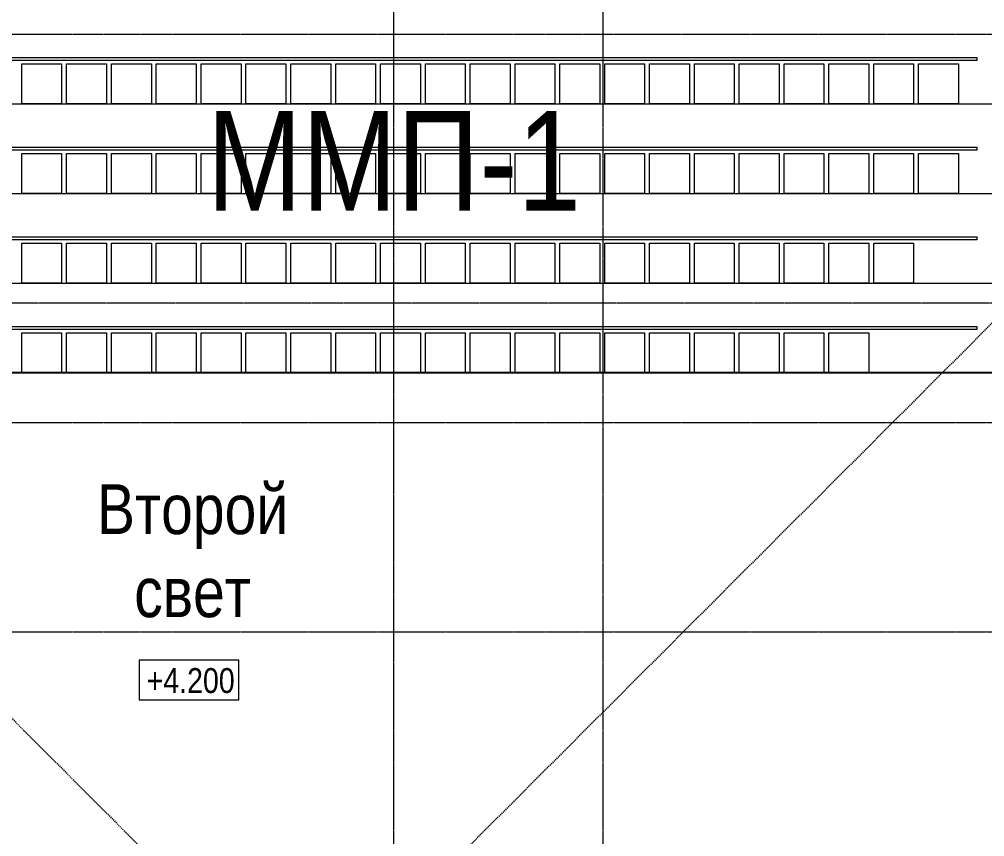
# Model space of a CAD drawing. Header units: millimetres. Extents: x -231292 to 573618, y -153144 to 564035.
# Drawn here: x -188035 to -178347, y 226040 to 234243 of the extents above; entities that cross this region are included whole.
import ezdxf
from ezdxf.enums import TextEntityAlignment as Align

# ---------------------------------------------------------------- set-up
doc = ezdxf.new("R2010")
doc.units = ezdxf.units.MM
doc.linetypes.add('CENTER2', pattern=[28.575, 19.05, -3.175, 3.175, -3.175])
doc.linetypes.add('DASHED', pattern=[19.05, 12.7, -6.35])
doc.layers.get('0').update_dxf_attribs({"color": 250})
doc.layers.add('АР_Делит', color=250, linetype='Continuous', lineweight=0, plot=False)
for name, color, linetype, lineweight in [('АР_Мебель', 250, 'Continuous', 5), ('АР_Отметка', 7, 'Continuous', 13), ('АР_Тонкая', 250, 'Continuous', 5), ('ЛК_Открытая', 250, 'Continuous', 5), ('РД_Ограждения', 250, 'Continuous', 5), ('РД_Оси_100', 250, 'Continuous', 0)]:
    doc.layers.add(name, color=color, linetype=linetype, lineweight=lineweight)
doc.styles.add('Arial_Narrow_08', font='ARIALN.TTF', dxfattribs={"width": 0.8})
doc.styles.add('style1', font='ARIALN.TTF')

# ---------------------------------------------------------------- blocks, each defined once
blk = doc.blocks.new('СОШ_2200_АР_ОСИ_М100_28.05.24')
at = {"layer": 'РД_Оси_100', "linetype": 'CENTER2'}
for p, q in [((37500, -6155), (37500, 139938.679)), ((39600, -6155), (39600, 139938.679)), ((-5954.958, 78900), (119910, 78900)), ((119910, 76200), (-5954.958, 76200)), ((-5954.958, 75000), (119910, 75000)), ((-5954.958, 72900), (95715.503, 72900))]:
    blk.add_line(p, q, dxfattribs=at)
blk = doc.blocks.new('Отметка_план')
at = {"color": 7}
blk.add_lwpolyline([(0, 0), (10, 0), (10, 4), (0, 4)], close=True, dxfattribs=at)
at = {"style": 'Arial_Narrow_08', "width": 0.8}
blk.add_attdef('OTMG', text='', height=2.5, dxfattribs=at).set_placement((9.062, 0.702), align=Align.RIGHT)

msp = doc.modelspace()

# ---------------------------------------------------------------- linework, layer by layer
msp.add_lwpolyline([(-176374.956, 230695.168), (-193974.956, 230695.168), (-193974.956, 239395.168), (-176374.956, 239395.168)], close=True)
at = {"layer": 'АР_Мебель'}
msp.add_line((-192634.956, 230695.168), (-178034.956, 230695.168), dxfattribs=at)
for points in [[(-188009.956, 233795.168), (-187609.956, 233795.168), (-187609.956, 233395.168), (-188009.956, 233395.168)], [(-187559.956, 233795.168), (-187159.956, 233795.168), (-187159.956, 233395.168), (-187559.956, 233395.168)], [(-187109.956, 233795.168), (-186709.956, 233795.168), (-186709.956, 233395.168), (-187109.956, 233395.168)], [(-186659.956, 233795.168), (-186259.956, 233795.168), (-186259.956, 233395.168), (-186659.956, 233395.168)], [(-186209.956, 233795.168), (-185809.956, 233795.168), (-185809.956, 233395.168), (-186209.956, 233395.168)], [(-185759.956, 233795.168), (-185359.956, 233795.168), (-185359.956, 233395.168), (-185759.956, 233395.168)], [(-185309.956, 233795.168), (-184909.956, 233795.168), (-184909.956, 233395.168), (-185309.956, 233395.168)], [(-184859.956, 233795.168), (-184459.956, 233795.168), (-184459.956, 233395.168), (-184859.956, 233395.168)], [(-184409.956, 233795.168), (-184009.956, 233795.168), (-184009.956, 233395.168), (-184409.956, 233395.168)], [(-183959.956, 233795.168), (-183559.956, 233795.168), (-183559.956, 233395.168), (-183959.956, 233395.168)], [(-183509.956, 233795.168), (-183109.956, 233795.168), (-183109.956, 233395.168), (-183509.956, 233395.168)], [(-183059.956, 233795.168), (-182659.956, 233795.168), (-182659.956, 233395.168), (-183059.956, 233395.168)], [(-182609.956, 233795.168), (-182209.956, 233795.168), (-182209.956, 233395.168), (-182609.956, 233395.168)], [(-182159.956, 233795.168), (-181759.956, 233795.168), (-181759.956, 233395.168), (-182159.956, 233395.168)], [(-181709.956, 233795.168), (-181309.956, 233795.168), (-181309.956, 233395.168), (-181709.956, 233395.168)], [(-181259.956, 233795.168), (-180859.956, 233795.168), (-180859.956, 233395.168), (-181259.956, 233395.168)], [(-180809.956, 233795.168), (-180409.956, 233795.168), (-180409.956, 233395.168), (-180809.956, 233395.168)], [(-180359.956, 233795.168), (-179959.956, 233795.168), (-179959.956, 233395.168), (-180359.956, 233395.168)], [(-179909.956, 233795.168), (-179509.956, 233795.168), (-179509.956, 233395.168), (-179909.956, 233395.168)], [(-179459.956, 233795.168), (-179059.956, 233795.168), (-179059.956, 233395.168), (-179459.956, 233395.168)], [(-179009.956, 233795.168), (-178609.956, 233795.168), (-178609.956, 233395.168), (-179009.956, 233395.168)], [(-188009.956, 232895.168), (-187609.956, 232895.168), (-187609.956, 232495.168), (-188009.956, 232495.168)], [(-187559.956, 232895.168), (-187159.956, 232895.168), (-187159.956, 232495.168), (-187559.956, 232495.168)], [(-187109.956, 232895.168), (-186709.956, 232895.168), (-186709.956, 232495.168), (-187109.956, 232495.168)], [(-186659.956, 232895.168), (-186259.956, 232895.168), (-186259.956, 232495.168), (-186659.956, 232495.168)], [(-186209.956, 232895.168), (-185809.956, 232895.168), (-185809.956, 232495.168), (-186209.956, 232495.168)], [(-185759.956, 232895.168), (-185359.956, 232895.168), (-185359.956, 232495.168), (-185759.956, 232495.168)], [(-185309.956, 232895.168), (-184909.956, 232895.168), (-184909.956, 232495.168), (-185309.956, 232495.168)], [(-184859.956, 232895.168), (-184459.956, 232895.168), (-184459.956, 232495.168), (-184859.956, 232495.168)], [(-184409.956, 232895.168), (-184009.956, 232895.168), (-184009.956, 232495.168), (-184409.956, 232495.168)], [(-183959.956, 232895.168), (-183559.956, 232895.168), (-183559.956, 232495.168), (-183959.956, 232495.168)], [(-183509.956, 232895.168), (-183109.956, 232895.168), (-183109.956, 232495.168), (-183509.956, 232495.168)], [(-183059.956, 232895.168), (-182659.956, 232895.168), (-182659.956, 232495.168), (-183059.956, 232495.168)], [(-182609.956, 232895.168), (-182209.956, 232895.168), (-182209.956, 232495.168), (-182609.956, 232495.168)], [(-182159.956, 232895.168), (-181759.956, 232895.168), (-181759.956, 232495.168), (-182159.956, 232495.168)], [(-181709.956, 232895.168), (-181309.956, 232895.168), (-181309.956, 232495.168), (-181709.956, 232495.168)], [(-181259.956, 232895.168), (-180859.956, 232895.168), (-180859.956, 232495.168), (-181259.956, 232495.168)], [(-180809.956, 232895.168), (-180409.956, 232895.168), (-180409.956, 232495.168), (-180809.956, 232495.168)], [(-180359.956, 232895.168), (-179959.956, 232895.168), (-179959.956, 232495.168), (-180359.956, 232495.168)], [(-179909.956, 232895.168), (-179509.956, 232895.168), (-179509.956, 232495.168), (-179909.956, 232495.168)], [(-179459.956, 232895.168), (-179059.956, 232895.168), (-179059.956, 232495.168), (-179459.956, 232495.168)], [(-179009.956, 232895.168), (-178609.956, 232895.168), (-178609.956, 232495.168), (-179009.956, 232495.168)], [(-188009.956, 231995.168), (-187609.956, 231995.168), (-187609.956, 231595.168), (-188009.956, 231595.168)], [(-187559.956, 231995.168), (-187159.956, 231995.168), (-187159.956, 231595.168), (-187559.956, 231595.168)], [(-187109.956, 231995.168), (-186709.956, 231995.168), (-186709.956, 231595.168), (-187109.956, 231595.168)], [(-186659.956, 231995.168), (-186259.956, 231995.168), (-186259.956, 231595.168), (-186659.956, 231595.168)], [(-186209.956, 231995.168), (-185809.956, 231995.168), (-185809.956, 231595.168), (-186209.956, 231595.168)], [(-185759.956, 231995.168), (-185359.956, 231995.168), (-185359.956, 231595.168), (-185759.956, 231595.168)], [(-185309.956, 231995.168), (-184909.956, 231995.168), (-184909.956, 231595.168), (-185309.956, 231595.168)], [(-184859.956, 231995.168), (-184459.956, 231995.168), (-184459.956, 231595.168), (-184859.956, 231595.168)], [(-184409.956, 231995.168), (-184009.956, 231995.168), (-184009.956, 231595.168), (-184409.956, 231595.168)], [(-183959.956, 231995.168), (-183559.956, 231995.168), (-183559.956, 231595.168), (-183959.956, 231595.168)], [(-183509.956, 231995.168), (-183109.956, 231995.168), (-183109.956, 231595.168), (-183509.956, 231595.168)], [(-183059.956, 231995.168), (-182659.956, 231995.168), (-182659.956, 231595.168), (-183059.956, 231595.168)], [(-182609.956, 231995.168), (-182209.956, 231995.168), (-182209.956, 231595.168), (-182609.956, 231595.168)], [(-182159.956, 231995.168), (-181759.956, 231995.168), (-181759.956, 231595.168), (-182159.956, 231595.168)], [(-181709.956, 231995.168), (-181309.956, 231995.168), (-181309.956, 231595.168), (-181709.956, 231595.168)], [(-181259.956, 231995.168), (-180859.956, 231995.168), (-180859.956, 231595.168), (-181259.956, 231595.168)], [(-180809.956, 231995.168), (-180409.956, 231995.168), (-180409.956, 231595.168), (-180809.956, 231595.168)], [(-180359.956, 231995.168), (-179959.956, 231995.168), (-179959.956, 231595.168), (-180359.956, 231595.168)], [(-179909.956, 231995.168), (-179509.956, 231995.168), (-179509.956, 231595.168), (-179909.956, 231595.168)], [(-179459.956, 231995.168), (-179059.956, 231995.168), (-179059.956, 231595.168), (-179459.956, 231595.168)], [(-188009.956, 231095.168), (-187609.956, 231095.168), (-187609.956, 230695.168), (-188009.956, 230695.168)], [(-187559.956, 231095.168), (-187159.956, 231095.168), (-187159.956, 230695.168), (-187559.956, 230695.168)], [(-187109.956, 231095.168), (-186709.956, 231095.168), (-186709.956, 230695.168), (-187109.956, 230695.168)], [(-186659.956, 231095.168), (-186259.956, 231095.168), (-186259.956, 230695.168), (-186659.956, 230695.168)], [(-186209.956, 231095.168), (-185809.956, 231095.168), (-185809.956, 230695.168), (-186209.956, 230695.168)], [(-185759.956, 231095.168), (-185359.956, 231095.168), (-185359.956, 230695.168), (-185759.956, 230695.168)], [(-185309.956, 231095.168), (-184909.956, 231095.168), (-184909.956, 230695.168), (-185309.956, 230695.168)], [(-184859.956, 231095.168), (-184459.956, 231095.168), (-184459.956, 230695.168), (-184859.956, 230695.168)], [(-184409.956, 231095.168), (-184009.956, 231095.168), (-184009.956, 230695.168), (-184409.956, 230695.168)], [(-183959.956, 231095.168), (-183559.956, 231095.168), (-183559.956, 230695.168), (-183959.956, 230695.168)], [(-183509.956, 231095.168), (-183109.956, 231095.168), (-183109.956, 230695.168), (-183509.956, 230695.168)], [(-183059.956, 231095.168), (-182659.956, 231095.168), (-182659.956, 230695.168), (-183059.956, 230695.168)], [(-182609.956, 231095.168), (-182209.956, 231095.168), (-182209.956, 230695.168), (-182609.956, 230695.168)], [(-182159.956, 231095.168), (-181759.956, 231095.168), (-181759.956, 230695.168), (-182159.956, 230695.168)], [(-181709.956, 231095.168), (-181309.956, 231095.168), (-181309.956, 230695.168), (-181709.956, 230695.168)], [(-181259.956, 231095.168), (-180859.956, 231095.168), (-180859.956, 230695.168), (-181259.956, 230695.168)], [(-180809.956, 231095.168), (-180409.956, 231095.168), (-180409.956, 230695.168), (-180809.956, 230695.168)], [(-180359.956, 231095.168), (-179959.956, 231095.168), (-179959.956, 230695.168), (-180359.956, 230695.168)], [(-179909.956, 231095.168), (-179509.956, 231095.168), (-179509.956, 230695.168), (-179909.956, 230695.168)]]:
    msp.add_lwpolyline(points, close=True, dxfattribs=at)
at = {"layer": 'АР_Тонкая', "linetype": 'DASHED', "lineweight": 0}
for p in [(-192239.943, 231356.776), (-178109.943, 231356.776)]:
    msp.add_line(p, (-185174.943, 224291.776), dxfattribs=at)
at = {"layer": 'ЛК_Открытая'}
for p, q in [((-192314.956, 233395.168), (-178034.956, 233395.168)), ((-192314.956, 232495.168), (-178034.956, 232495.168)), ((-192314.956, 231595.168), (-178034.956, 231595.168)), ((-192314.956, 230695.168), (-178034.956, 230695.168))]:
    msp.add_line(p, q, dxfattribs=at)
msp.add_lwpolyline([(-178034.956, 231295.168), (-178034.956, 230695.168), (-192314.956, 230695.168), (-192314.956, 231295.168)], dxfattribs=at)
at = {"layer": 'РД_Ограждения'}
for points in [[(-191924.956, 233860.168), (-178424.956, 233860.168), (-178424.956, 233830.168), (-191924.956, 233830.168)], [(-191924.956, 232960.168), (-178424.956, 232960.168), (-178424.956, 232930.168), (-191924.956, 232930.168)], [(-191924.956, 232060.168), (-178424.956, 232060.168), (-178424.956, 232030.168), (-191924.956, 232030.168)], [(-191924.956, 231160.168), (-178424.956, 231160.168), (-178424.956, 231130.168), (-191924.956, 231130.168)]]:
    msp.add_lwpolyline(points, close=True, dxfattribs=at)

# ---------------------------------------------------------------- block references
at = {"layer": 'АР_Отметка'}
ref = msp.add_blockref('Отметка_план', (-186830.865, 227411.955), dxfattribs=dict(at, xscale=100, yscale=100, zscale=100))
ref.add_attrib('OTMG', '+4.200', dxfattribs={"layer": '0', "color": 0, "height": 250, "style": 'style1'}).set_placement((-185873.447, 227731.772), align=Align.TOP_RIGHT)
at = {"layer": 'РД_Оси_100'}
msp.add_blockref('СОШ_2200_АР_ОСИ_М100_28.05.24', (-221774.956, 155195.168), dxfattribs=at)

# ---------------------------------------------------------------- texts
at = {"layer": 'АР_Делит', "color": 6, "insert": (-184274.956, 232822.898), "char_height": 1000, "width": 7150, "attachment_point": 5, "style": 'style1'}
msp.add_mtext('ММП-1', dxfattribs=at)
at = {"layer": 'АР_Отметка', "insert": (-186296.22, 228906.463), "char_height": 500, "width": 1999.94, "attachment_point": 5, "style": 'style1'}
msp.add_mtext('Второй свет', dxfattribs=at)

doc.saveas('drawing.dxf')
